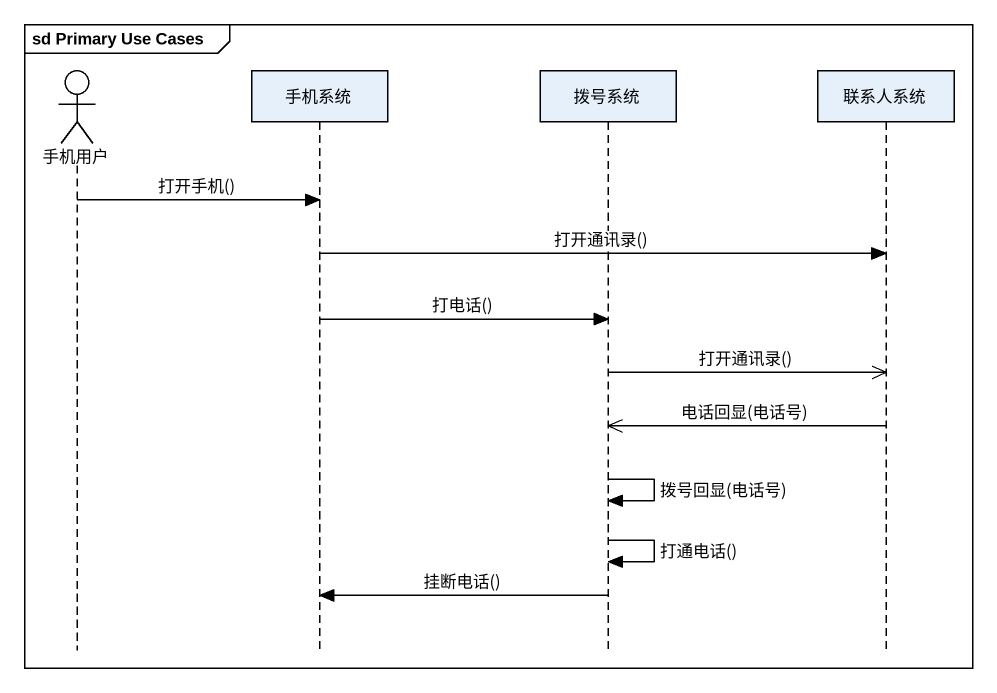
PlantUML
@startuml
mainframe sd Primary Use Cases
hide footbox
actor 手机用户
participant 手机系统
participant 拨号系统
participant 联系人系统

手机用户 -> 手机系统 : 打开手机()
手机系统 -> 联系人系统 : 打开通讯录()
手机系统 -> 拨号系统 : 打电话()
拨号系统 ->> 联系人系统 : 打开通讯录()
联系人系统 ->> 拨号系统 : 电话回显(电话号)
拨号系统 -> 拨号系统 : 拨号回显(电话号)
拨号系统 -> 拨号系统 : 打通电话()
拨号系统 -> 手机系统 : 挂断电话()
@enduml
